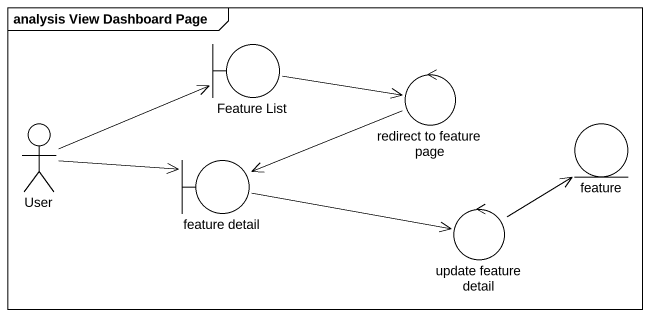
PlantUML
@startuml
mainframe analysis View Dashboard Page
boundary "Feature List" as Feature_List
actor User
control "redirect to feature page" as redirect_to_feature_page
entity feature
boundary "feature detail" as feature_detail
control "update feature detail" as update_feature_detail
Feature_List -right-> redirect_to_feature_page
User -right-> Feature_List
User -right-> feature_detail
redirect_to_feature_page -left-> feature_detail
feature_detail -right-> update_feature_detail
update_feature_detail -up-> feature
@enduml
